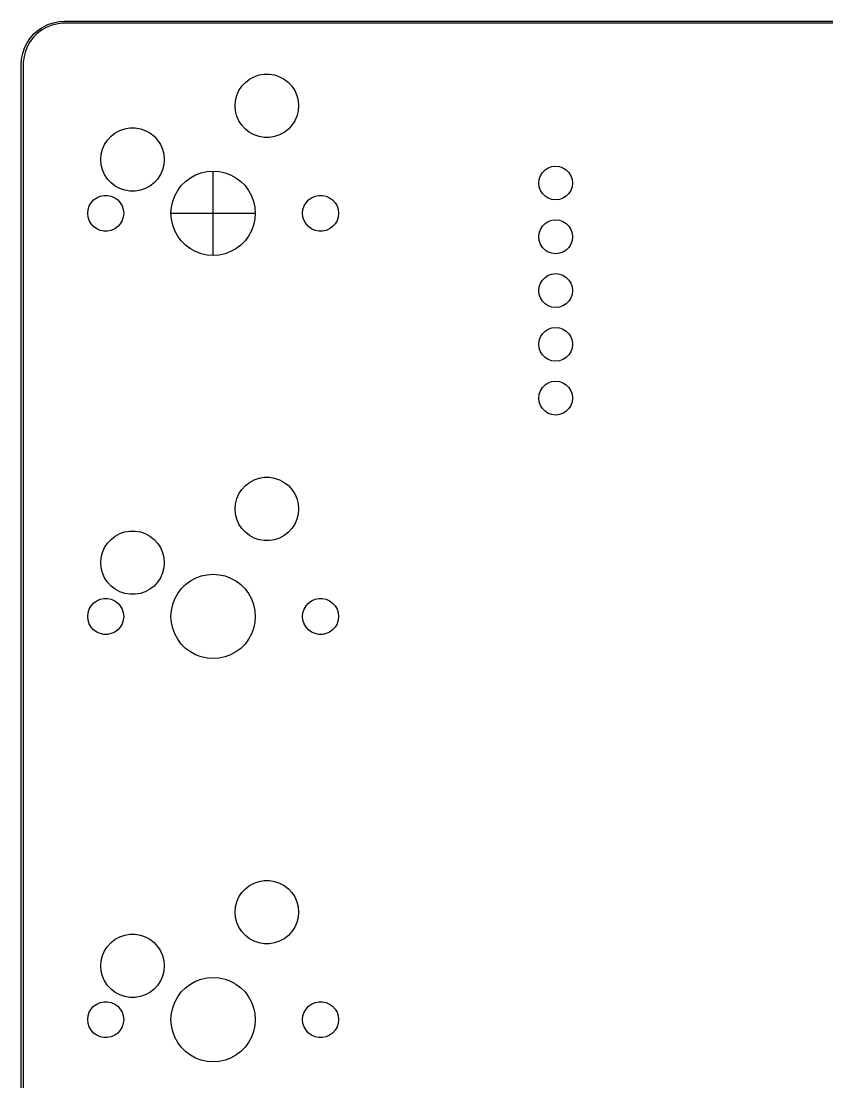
# Model space of a CAD drawing. Extents: x 3 to 1029, y 4 to 518.
# Drawn here: x 715.3 to 753.3, y 453.9 to 504 of the extents above; entities that cross this region are included whole.
import ezdxf

# ---------------------------------------------------------------- set-up
doc = ezdxf.new("R2010")
doc.units = 0
doc.layers.get('0').update_dxf_attribs({"linetype": 'CONTINUOUS'})
doc.layers.add('BLACK', color=7, linetype='CONTINUOUS')

msp = doc.modelspace()

# ---------------------------------------------------------------- linework, layer by layer
at = {"color": 3, "linetype": 'BYBLOCK'}
for p, q in [((724.333908, 492.929882), (724.333908, 496.917682)), ((722.340008, 494.923782), (726.327808, 494.923782))]:
    msp.add_line(p, q, dxfattribs=at)
at = {"layer": 'BLACK', "color": 3, "linetype": 'CONTINUOUS'}
for p, q in [((716.060908, 503.575182), (716.283908, 503.724182)), ((716.444608, 503.701482), (716.223208, 503.573582)), ((716.283908, 503.724182), (716.524408, 503.842782)), ((716.680708, 503.799282), (716.444608, 503.701482)), ((716.524408, 503.842782), (716.778308, 503.928882)), ((716.927708, 503.865382), (716.680708, 503.799282)), ((716.778308, 503.928882), (717.041308, 503.981282)), ((717.181108, 503.898782), (716.927708, 503.865382)), ((717.041308, 503.981282), (717.308908, 503.998782)), ((717.308908, 503.898782), (717.181108, 503.898782)), ((717.308908, 503.998782), (1026.633408, 503.998782)), ((1026.633408, 503.898782), (717.308908, 503.898782)), ((715.533508, 502.973782), (715.682508, 503.196782)), ((715.682508, 503.196782), (715.859308, 503.398382)), ((715.839708, 503.237282), (715.684108, 503.034482)), ((716.020408, 503.417982), (715.839708, 503.237282)), ((715.859308, 503.398382), (716.060908, 503.575182)), ((716.223208, 503.573582), (716.020408, 503.417982)), ((715.328808, 502.479382), (715.414908, 502.733282)), ((715.414908, 502.733282), (715.533508, 502.973782)), ((715.556208, 502.813082), (715.458408, 502.576982)), ((715.684108, 503.034482), (715.556208, 502.813082)), ((715.258908, 501.948782), (715.276408, 502.216382)), ((715.276408, 502.216382), (715.328808, 502.479382)), ((715.392308, 502.329982), (715.358908, 502.076582)), ((715.458408, 502.576982), (715.392308, 502.329982)), ((715.258908, 411.698782), (715.258908, 501.948782)), ((715.258908, 501.948782), (715.258908, 501.948782)), ((715.358908, 502.076582), (715.358908, 501.948782)), ((715.358908, 501.948782), (715.358908, 411.698782)), ((725.858008, 501.107382), (726.053508, 501.259582)), ((726.053508, 501.259582), (726.271408, 501.377482)), ((726.271408, 501.377482), (726.505708, 501.457882)), ((726.505708, 501.457882), (726.750008, 501.498682)), ((726.750008, 501.498682), (726.997808, 501.498682)), ((726.997808, 501.498682), (727.242108, 501.457882)), ((727.242108, 501.457882), (727.476408, 501.377482)), ((727.476408, 501.377482), (727.694308, 501.259582)), ((727.694308, 501.259582), (727.889808, 501.107382)), ((725.455208, 500.490782), (725.554708, 500.717682)), ((725.554708, 500.717682), (725.690208, 500.925082)), ((725.690208, 500.925082), (725.858008, 501.107382)), ((727.889808, 501.107382), (728.057608, 500.925082)), ((728.057608, 500.925082), (728.193108, 500.717682)), ((728.193108, 500.717682), (728.292608, 500.490782)), ((725.373908, 500.003782), (725.394408, 500.250682)), ((725.394408, 500.250682), (725.455208, 500.490782)), ((728.292608, 500.490782), (728.353408, 500.250682)), ((728.353408, 500.250682), (728.373908, 500.003782)), ((725.394408, 499.756882), (725.373908, 500.003782)), ((725.455208, 499.516782), (725.394408, 499.756882)), ((728.353408, 499.756882), (728.292608, 499.516782)), ((728.373908, 500.003782), (728.353408, 499.756882)), ((725.554708, 499.289882), (725.455208, 499.516782)), ((725.690208, 499.082482), (725.554708, 499.289882)), ((728.193108, 499.289882), (728.057608, 499.082482)), ((728.292608, 499.516782), (728.193108, 499.289882)), ((719.508008, 498.567382), (719.703508, 498.719582)), ((719.703508, 498.719582), (719.921408, 498.837482)), ((719.921408, 498.837482), (720.155708, 498.917882)), ((720.155708, 498.917882), (720.400008, 498.958682)), ((720.400008, 498.958682), (720.647808, 498.958682)), ((720.647808, 498.958682), (720.892108, 498.917882)), ((720.892108, 498.917882), (721.126408, 498.837482)), ((721.126408, 498.837482), (721.344308, 498.719582)), ((721.344308, 498.719582), (721.539808, 498.567382)), ((725.858008, 498.900182), (725.690208, 499.082482)), ((726.053508, 498.748082), (725.858008, 498.900182)), ((726.271408, 498.630082), (726.053508, 498.748082)), ((726.505708, 498.549682), (726.271408, 498.630082)), ((727.476408, 498.630082), (727.242108, 498.549682)), ((727.694308, 498.748082), (727.476408, 498.630082)), ((727.889808, 498.900182), (727.694308, 498.748082)), ((728.057608, 499.082482), (727.889808, 498.900182)), ((719.105208, 497.950782), (719.204708, 498.177682)), ((719.204708, 498.177682), (719.340208, 498.385082)), ((719.340208, 498.385082), (719.508008, 498.567382)), ((721.539808, 498.567382), (721.707608, 498.385082)), ((721.707608, 498.385082), (721.843108, 498.177682)), ((721.843108, 498.177682), (721.942608, 497.950782)), ((726.750008, 498.508882), (726.505708, 498.549682)), ((726.997808, 498.508882), (726.750008, 498.508882)), ((727.242108, 498.549682), (726.997808, 498.508882)), ((719.023908, 497.463782), (719.044408, 497.710682)), ((719.044408, 497.710682), (719.105208, 497.950782)), ((721.942608, 497.950782), (722.003408, 497.710682)), ((722.003408, 497.710682), (722.023908, 497.463782)), ((719.044408, 497.216882), (719.023908, 497.463782)), ((719.105208, 496.976782), (719.044408, 497.216882)), ((722.003408, 497.216882), (721.942608, 496.976782)), ((722.023908, 497.463782), (722.003408, 497.216882)), ((740.179308, 497.072082), (740.348408, 497.131182)), ((740.348408, 497.131182), (740.526408, 497.151282)), ((740.526408, 497.151282), (740.704408, 497.131182)), ((740.704408, 497.131182), (740.873508, 497.072082)), ((719.204708, 496.749882), (719.105208, 496.976782)), ((719.340208, 496.542482), (719.204708, 496.749882)), ((721.843108, 496.749882), (721.707608, 496.542482)), ((721.942608, 496.976782), (721.843108, 496.749882)), ((723.255908, 496.601182), (723.505608, 496.737482)), ((723.505608, 496.737482), (723.772208, 496.836882)), ((723.772208, 496.836882), (724.050108, 496.897382)), ((724.050108, 496.897382), (724.333908, 496.917682)), ((724.333908, 496.917682), (724.617708, 496.897382)), ((724.617708, 496.897382), (724.895608, 496.836882)), ((724.895608, 496.836882), (725.162208, 496.737482)), ((725.162208, 496.737482), (725.411908, 496.601182)), ((739.746508, 496.529282), (739.805608, 496.698382)), ((739.805608, 496.698382), (739.900908, 496.850082)), ((739.900908, 496.850082), (740.027608, 496.976782)), ((740.027608, 496.976782), (740.179308, 497.072082)), ((740.873508, 497.072082), (741.025208, 496.976782)), ((741.025208, 496.976782), (741.151908, 496.850082)), ((741.151908, 496.850082), (741.247208, 496.698382)), ((741.247208, 496.698382), (741.306308, 496.529282)), ((719.508008, 496.360182), (719.340208, 496.542482)), ((719.703508, 496.207982), (719.508008, 496.360182)), ((719.921408, 496.090082), (719.703508, 496.207982)), ((721.344308, 496.207982), (721.126408, 496.090082)), ((721.539808, 496.360182), (721.344308, 496.207982)), ((721.707608, 496.542482), (721.539808, 496.360182)), ((722.656508, 496.001782), (722.827008, 496.229482)), ((722.827008, 496.229482), (723.028208, 496.430682)), ((723.028208, 496.430682), (723.255908, 496.601182)), ((725.411908, 496.601182), (725.639608, 496.430682)), ((725.639608, 496.430682), (725.840808, 496.229482)), ((725.840808, 496.229482), (726.011308, 496.001782)), ((739.726408, 496.351282), (739.746508, 496.529282)), ((739.746508, 496.173282), (739.726408, 496.351282)), ((739.805608, 496.004182), (739.746508, 496.173282)), ((741.306308, 496.173282), (741.247208, 496.004182)), ((741.306308, 496.529282), (741.326408, 496.351282)), ((741.326408, 496.351282), (741.306308, 496.173282)), ((718.684508, 495.556082), (718.828408, 495.660682)), ((718.828408, 495.660682), (718.991008, 495.733082)), ((718.991008, 495.733082), (719.165008, 495.769982)), ((719.165008, 495.769982), (719.342808, 495.769982)), ((719.342808, 495.769982), (719.516808, 495.733082)), ((719.516808, 495.733082), (719.679308, 495.660682)), ((719.679308, 495.660682), (719.823308, 495.556082)), ((720.155708, 496.009682), (719.921408, 496.090082)), ((720.400008, 495.968882), (720.155708, 496.009682)), ((720.647808, 495.968882), (720.400008, 495.968882)), ((720.892108, 496.009682), (720.647808, 495.968882)), ((721.126408, 496.090082), (720.892108, 496.009682)), ((722.420808, 495.485482), (722.520208, 495.752082)), ((722.520208, 495.752082), (722.656508, 496.001782)), ((726.011308, 496.001782), (726.147608, 495.752082)), ((726.147608, 495.752082), (726.247008, 495.485482)), ((728.844508, 495.556082), (728.988408, 495.660682)), ((728.988408, 495.660682), (729.151008, 495.733082)), ((729.151008, 495.733082), (729.325008, 495.769982)), ((729.325008, 495.769982), (729.502808, 495.769982)), ((729.502808, 495.769982), (729.676808, 495.733082)), ((729.676808, 495.733082), (729.839308, 495.660682)), ((729.839308, 495.660682), (729.983308, 495.556082)), ((739.900908, 495.852482), (739.805608, 496.004182)), ((740.027608, 495.725782), (739.900908, 495.852482)), ((740.179308, 495.630482), (740.027608, 495.725782)), ((740.348408, 495.571382), (740.179308, 495.630482)), ((740.873508, 495.630482), (740.704408, 495.571382)), ((741.025208, 495.725782), (740.873508, 495.630482)), ((741.151908, 495.852482), (741.025208, 495.725782)), ((741.247208, 496.004182), (741.151908, 495.852482)), ((718.421608, 495.100682), (718.476608, 495.269882)), ((718.476608, 495.269882), (718.565508, 495.423882)), ((718.565508, 495.423882), (718.684508, 495.556082)), ((719.823308, 495.556082), (719.942308, 495.423882)), ((719.942308, 495.423882), (720.031208, 495.269882)), ((720.031208, 495.269882), (720.086208, 495.100682)), ((722.340008, 494.923782), (722.360308, 495.207582)), ((722.360308, 495.207582), (722.420808, 495.485482)), ((726.247008, 495.485482), (726.307508, 495.207582)), ((726.307508, 495.207582), (726.327808, 494.923782)), ((728.581608, 495.100682), (728.636608, 495.269882)), ((728.636608, 495.269882), (728.725508, 495.423882)), ((728.725508, 495.423882), (728.844508, 495.556082)), ((729.983308, 495.556082), (730.102308, 495.423882)), ((730.102308, 495.423882), (730.191208, 495.269882)), ((730.191208, 495.269882), (730.246208, 495.100682)), ((740.526408, 495.551282), (740.348408, 495.571382)), ((740.704408, 495.571382), (740.526408, 495.551282)), ((718.403008, 494.923782), (718.421608, 495.100682)), ((718.421608, 494.746882), (718.403008, 494.923782)), ((718.476608, 494.577682), (718.421608, 494.746882)), ((720.086208, 494.746882), (720.031208, 494.577682)), ((720.086208, 495.100682), (720.104808, 494.923782)), ((720.104808, 494.923782), (720.086208, 494.746882)), ((722.360308, 494.639982), (722.340008, 494.923782)), ((722.420808, 494.362082), (722.360308, 494.639982)), ((726.307508, 494.639982), (726.247008, 494.362082)), ((726.327808, 494.923782), (726.307508, 494.639982)), ((728.563008, 494.923782), (728.581608, 495.100682)), ((728.581608, 494.746882), (728.563008, 494.923782)), ((728.636608, 494.577682), (728.581608, 494.746882)), ((730.246208, 494.746882), (730.191208, 494.577682)), ((730.246208, 495.100682), (730.264808, 494.923782)), ((730.264808, 494.923782), (730.246208, 494.746882)), ((740.348408, 494.591182), (740.526408, 494.611282)), ((740.526408, 494.611282), (740.704408, 494.591182)), ((718.565508, 494.423682), (718.476608, 494.577682)), ((718.684508, 494.291482), (718.565508, 494.423682)), ((718.828408, 494.186882), (718.684508, 494.291482)), ((718.991008, 494.114482), (718.828408, 494.186882)), ((719.165008, 494.077582), (718.991008, 494.114482)), ((719.516808, 494.114482), (719.342808, 494.077582)), ((719.679308, 494.186882), (719.516808, 494.114482)), ((719.823308, 494.291482), (719.679308, 494.186882)), ((719.942308, 494.423682), (719.823308, 494.291482)), ((720.031208, 494.577682), (719.942308, 494.423682)), ((722.520208, 494.095482), (722.420808, 494.362082)), ((726.247008, 494.362082), (726.147608, 494.095482)), ((728.725508, 494.423682), (728.636608, 494.577682)), ((728.844508, 494.291482), (728.725508, 494.423682)), ((728.988408, 494.186882), (728.844508, 494.291482)), ((729.151008, 494.114482), (728.988408, 494.186882)), ((729.325008, 494.077582), (729.151008, 494.114482)), ((729.676808, 494.114482), (729.502808, 494.077582)), ((729.839308, 494.186882), (729.676808, 494.114482)), ((729.983308, 494.291482), (729.839308, 494.186882)), ((730.102308, 494.423682), (729.983308, 494.291482)), ((730.191208, 494.577682), (730.102308, 494.423682)), ((739.746508, 493.989282), (739.805608, 494.158382)), ((739.805608, 494.158382), (739.900908, 494.310082)), ((739.900908, 494.310082), (740.027608, 494.436782)), ((740.027608, 494.436782), (740.179308, 494.532082)), ((740.179308, 494.532082), (740.348408, 494.591182)), ((740.704408, 494.591182), (740.873508, 494.532082)), ((740.873508, 494.532082), (741.025208, 494.436782)), ((741.025208, 494.436782), (741.151908, 494.310082)), ((741.151908, 494.310082), (741.247208, 494.158382)), ((741.247208, 494.158382), (741.306308, 493.989282)), ((719.342808, 494.077582), (719.165008, 494.077582)), ((722.656508, 493.845782), (722.520208, 494.095482)), ((722.827008, 493.618082), (722.656508, 493.845782)), ((723.028208, 493.416882), (722.827008, 493.618082)), ((725.840808, 493.618082), (725.639608, 493.416882)), ((726.011308, 493.845782), (725.840808, 493.618082)), ((726.147608, 494.095482), (726.011308, 493.845782)), ((729.502808, 494.077582), (729.325008, 494.077582)), ((739.726408, 493.811282), (739.746508, 493.989282)), ((739.746508, 493.633282), (739.726408, 493.811282)), ((739.805608, 493.464182), (739.746508, 493.633282)), ((741.306308, 493.633282), (741.247208, 493.464182)), ((741.306308, 493.989282), (741.326408, 493.811282)), ((741.326408, 493.811282), (741.306308, 493.633282)), ((723.255908, 493.246382), (723.028208, 493.416882)), ((723.505608, 493.110082), (723.255908, 493.246382)), ((723.772208, 493.010682), (723.505608, 493.110082)), ((725.162208, 493.110082), (724.895608, 493.010682)), ((725.411908, 493.246382), (725.162208, 493.110082)), ((725.639608, 493.416882), (725.411908, 493.246382)), ((739.900908, 493.312482), (739.805608, 493.464182)), ((740.027608, 493.185782), (739.900908, 493.312482)), ((740.179308, 493.090482), (740.027608, 493.185782)), ((741.025208, 493.185782), (740.873508, 493.090482)), ((741.151908, 493.312482), (741.025208, 493.185782)), ((741.247208, 493.464182), (741.151908, 493.312482)), ((724.050108, 492.950182), (723.772208, 493.010682)), ((724.333908, 492.929882), (724.050108, 492.950182)), ((724.617708, 492.950182), (724.333908, 492.929882)), ((724.895608, 493.010682), (724.617708, 492.950182)), ((740.348408, 493.031382), (740.179308, 493.090482)), ((740.526408, 493.011282), (740.348408, 493.031382)), ((740.704408, 493.031382), (740.526408, 493.011282)), ((740.873508, 493.090482), (740.704408, 493.031382)), ((739.746508, 491.449282), (739.805608, 491.618382)), ((739.805608, 491.618382), (739.900908, 491.770082)), ((739.900908, 491.770082), (740.027608, 491.896782)), ((740.027608, 491.896782), (740.179308, 491.992082)), ((740.179308, 491.992082), (740.348408, 492.051182)), ((740.348408, 492.051182), (740.526408, 492.071282)), ((740.526408, 492.071282), (740.704408, 492.051182)), ((740.704408, 492.051182), (740.873508, 491.992082)), ((740.873508, 491.992082), (741.025208, 491.896782)), ((741.025208, 491.896782), (741.151908, 491.770082)), ((741.151908, 491.770082), (741.247208, 491.618382)), ((741.247208, 491.618382), (741.306308, 491.449282)), ((739.726408, 491.271282), (739.746508, 491.449282)), ((739.746508, 491.093282), (739.726408, 491.271282)), ((741.306308, 491.449282), (741.326408, 491.271282)), ((741.326408, 491.271282), (741.306308, 491.093282)), ((739.805608, 490.924182), (739.746508, 491.093282)), ((739.900908, 490.772482), (739.805608, 490.924182)), ((740.027608, 490.645782), (739.900908, 490.772482)), ((740.179308, 490.550482), (740.027608, 490.645782)), ((741.025208, 490.645782), (740.873508, 490.550482)), ((741.151908, 490.772482), (741.025208, 490.645782)), ((741.247208, 490.924182), (741.151908, 490.772482)), ((741.306308, 491.093282), (741.247208, 490.924182)), ((740.348408, 490.491382), (740.179308, 490.550482)), ((740.526408, 490.471282), (740.348408, 490.491382)), ((740.704408, 490.491382), (740.526408, 490.471282)), ((740.873508, 490.550482), (740.704408, 490.491382)), ((739.805608, 489.078382), (739.900908, 489.230082)), ((739.900908, 489.230082), (740.027608, 489.356782)), ((740.027608, 489.356782), (740.179308, 489.452082)), ((740.179308, 489.452082), (740.348408, 489.511182)), ((740.348408, 489.511182), (740.526408, 489.531282)), ((740.526408, 489.531282), (740.704408, 489.511182)), ((740.704408, 489.511182), (740.873508, 489.452082)), ((740.873508, 489.452082), (741.025208, 489.356782)), ((741.025208, 489.356782), (741.151908, 489.230082)), ((741.151908, 489.230082), (741.247208, 489.078382)), ((739.726408, 488.731282), (739.746508, 488.909282)), ((739.746508, 488.553282), (739.726408, 488.731282)), ((739.746508, 488.909282), (739.805608, 489.078382)), ((741.247208, 489.078382), (741.306308, 488.909282)), ((741.306308, 488.909282), (741.326408, 488.731282)), ((741.326408, 488.731282), (741.306308, 488.553282)), ((739.805608, 488.384182), (739.746508, 488.553282)), ((739.900908, 488.232482), (739.805608, 488.384182)), ((740.027608, 488.105782), (739.900908, 488.232482)), ((740.179308, 488.010482), (740.027608, 488.105782)), ((741.025208, 488.105782), (740.873508, 488.010482)), ((741.151908, 488.232482), (741.025208, 488.105782)), ((741.247208, 488.384182), (741.151908, 488.232482)), ((741.306308, 488.553282), (741.247208, 488.384182)), ((740.348408, 487.951382), (740.179308, 488.010482)), ((740.526408, 487.931282), (740.348408, 487.951382)), ((740.704408, 487.951382), (740.526408, 487.931282)), ((740.873508, 488.010482), (740.704408, 487.951382)), ((739.805608, 486.538382), (739.900908, 486.690082)), ((739.900908, 486.690082), (740.027608, 486.816782)), ((740.027608, 486.816782), (740.179308, 486.912082)), ((740.179308, 486.912082), (740.348408, 486.971182)), ((740.348408, 486.971182), (740.526408, 486.991282)), ((740.526408, 486.991282), (740.704408, 486.971182)), ((740.704408, 486.971182), (740.873508, 486.912082)), ((740.873508, 486.912082), (741.025208, 486.816782)), ((741.025208, 486.816782), (741.151908, 486.690082)), ((741.151908, 486.690082), (741.247208, 486.538382)), ((739.726408, 486.191282), (739.746508, 486.369282)), ((739.746508, 486.013282), (739.726408, 486.191282)), ((739.746508, 486.369282), (739.805608, 486.538382)), ((741.247208, 486.538382), (741.306308, 486.369282)), ((741.306308, 486.369282), (741.326408, 486.191282)), ((741.326408, 486.191282), (741.306308, 486.013282)), ((739.805608, 485.844182), (739.746508, 486.013282)), ((739.900908, 485.692482), (739.805608, 485.844182)), ((740.027608, 485.565782), (739.900908, 485.692482)), ((741.151908, 485.692482), (741.025208, 485.565782)), ((741.247208, 485.844182), (741.151908, 485.692482)), ((741.306308, 486.013282), (741.247208, 485.844182)), ((740.179308, 485.470482), (740.027608, 485.565782)), ((740.348408, 485.411382), (740.179308, 485.470482)), ((740.526408, 485.391282), (740.348408, 485.411382)), ((740.704408, 485.411382), (740.526408, 485.391282)), ((740.873508, 485.470482), (740.704408, 485.411382)), ((741.025208, 485.565782), (740.873508, 485.470482)), ((725.858008, 482.057382), (726.053508, 482.209482)), ((726.053508, 482.209482), (726.271408, 482.327482)), ((726.271408, 482.327482), (726.505708, 482.407882)), ((726.505708, 482.407882), (726.750008, 482.448682)), ((726.750008, 482.448682), (726.997808, 482.448682)), ((726.997808, 482.448682), (727.242108, 482.407882)), ((727.242108, 482.407882), (727.476408, 482.327482)), ((727.476408, 482.327482), (727.694308, 482.209482)), ((727.694308, 482.209482), (727.889808, 482.057382)), ((725.455208, 481.440782), (725.554708, 481.667682)), ((725.554708, 481.667682), (725.690208, 481.875082)), ((725.690208, 481.875082), (725.858008, 482.057382)), ((727.889808, 482.057382), (728.057608, 481.875082)), ((728.057608, 481.875082), (728.193108, 481.667682)), ((728.193108, 481.667682), (728.292608, 481.440782)), ((725.373908, 480.953782), (725.394408, 481.200682)), ((725.394408, 481.200682), (725.455208, 481.440782)), ((728.292608, 481.440782), (728.353408, 481.200682)), ((728.353408, 481.200682), (728.373908, 480.953782)), ((725.394408, 480.706882), (725.373908, 480.953782)), ((725.455208, 480.466782), (725.394408, 480.706882)), ((728.353408, 480.706882), (728.292608, 480.466782)), ((728.373908, 480.953782), (728.353408, 480.706882)), ((725.554708, 480.239882), (725.455208, 480.466782)), ((725.690208, 480.032482), (725.554708, 480.239882)), ((728.193108, 480.239882), (728.057608, 480.032482)), ((728.292608, 480.466782), (728.193108, 480.239882)), ((719.508008, 479.517382), (719.703508, 479.669482)), ((719.703508, 479.669482), (719.921408, 479.787482)), ((719.921408, 479.787482), (720.155708, 479.867882)), ((720.155708, 479.867882), (720.400008, 479.908682)), ((720.400008, 479.908682), (720.647808, 479.908682)), ((720.647808, 479.908682), (720.892108, 479.867882)), ((720.892108, 479.867882), (721.126408, 479.787482)), ((721.126408, 479.787482), (721.344308, 479.669482)), ((721.344308, 479.669482), (721.539808, 479.517382)), ((725.858008, 479.850182), (725.690208, 480.032482)), ((726.053508, 479.698082), (725.858008, 479.850182)), ((726.271408, 479.580082), (726.053508, 479.698082)), ((726.505708, 479.499682), (726.271408, 479.580082)), ((727.476408, 479.580082), (727.242108, 479.499682)), ((727.694308, 479.698082), (727.476408, 479.580082)), ((727.889808, 479.850182), (727.694308, 479.698082)), ((728.057608, 480.032482), (727.889808, 479.850182)), ((719.105208, 478.900782), (719.204708, 479.127682)), ((719.204708, 479.127682), (719.340208, 479.335082)), ((719.340208, 479.335082), (719.508008, 479.517382)), ((721.539808, 479.517382), (721.707608, 479.335082)), ((721.707608, 479.335082), (721.843108, 479.127682)), ((721.843108, 479.127682), (721.942608, 478.900782)), ((726.750008, 479.458882), (726.505708, 479.499682)), ((726.997808, 479.458882), (726.750008, 479.458882)), ((727.242108, 479.499682), (726.997808, 479.458882)), ((719.023908, 478.413782), (719.044408, 478.660682)), ((719.044408, 478.660682), (719.105208, 478.900782)), ((721.942608, 478.900782), (722.003408, 478.660682)), ((722.003408, 478.660682), (722.023908, 478.413782)), ((719.044408, 478.166882), (719.023908, 478.413782)), ((719.105208, 477.926782), (719.044408, 478.166882)), ((722.003408, 478.166882), (721.942608, 477.926782)), ((722.023908, 478.413782), (722.003408, 478.166882)), ((719.204708, 477.699882), (719.105208, 477.926782)), ((719.340208, 477.492482), (719.204708, 477.699882)), ((721.843108, 477.699882), (721.707608, 477.492482)), ((721.942608, 477.926782), (721.843108, 477.699882)), ((723.255908, 477.551182), (723.505608, 477.687482)), ((723.505608, 477.687482), (723.772208, 477.786882)), ((723.772208, 477.786882), (724.050108, 477.847382)), ((724.050108, 477.847382), (724.333908, 477.867682)), ((724.333908, 477.867682), (724.617708, 477.847382)), ((724.617708, 477.847382), (724.895608, 477.786882)), ((724.895608, 477.786882), (725.162208, 477.687482)), ((725.162208, 477.687482), (725.411908, 477.551182)), ((719.508008, 477.310182), (719.340208, 477.492482)), ((719.703508, 477.158082), (719.508008, 477.310182)), ((719.921408, 477.040082), (719.703508, 477.158082)), ((721.344308, 477.158082), (721.126408, 477.040082)), ((721.539808, 477.310182), (721.344308, 477.158082)), ((721.707608, 477.492482), (721.539808, 477.310182)), ((722.656508, 476.951782), (722.827008, 477.179482)), ((722.827008, 477.179482), (723.028208, 477.380682)), ((723.028208, 477.380682), (723.255908, 477.551182)), ((725.411908, 477.551182), (725.639608, 477.380682)), ((725.639608, 477.380682), (725.840808, 477.179482)), ((725.840808, 477.179482), (726.011308, 476.951782)), ((718.684508, 476.506082), (718.828408, 476.610682)), ((718.828408, 476.610682), (718.991008, 476.683082)), ((718.991008, 476.683082), (719.165008, 476.719982)), ((719.165008, 476.719982), (719.342808, 476.719982)), ((719.342808, 476.719982), (719.516808, 476.683082)), ((719.516808, 476.683082), (719.679308, 476.610682)), ((719.679308, 476.610682), (719.823308, 476.506082)), ((720.155708, 476.959682), (719.921408, 477.040082)), ((720.400008, 476.918882), (720.155708, 476.959682)), ((720.647808, 476.918882), (720.400008, 476.918882)), ((720.892108, 476.959682), (720.647808, 476.918882)), ((721.126408, 477.040082), (720.892108, 476.959682)), ((722.420808, 476.435482), (722.520208, 476.702082)), ((722.520208, 476.702082), (722.656508, 476.951782)), ((726.011308, 476.951782), (726.147608, 476.702082)), ((726.147608, 476.702082), (726.247008, 476.435482)), ((728.844508, 476.506082), (728.988408, 476.610682)), ((728.988408, 476.610682), (729.151008, 476.683082)), ((729.151008, 476.683082), (729.325008, 476.719982)), ((729.325008, 476.719982), (729.502808, 476.719982)), ((729.502808, 476.719982), (729.676808, 476.683082)), ((729.676808, 476.683082), (729.839308, 476.610682)), ((729.839308, 476.610682), (729.983308, 476.506082)), ((718.421608, 476.050682), (718.476608, 476.219882)), ((718.476608, 476.219882), (718.565508, 476.373882)), ((718.565508, 476.373882), (718.684508, 476.506082)), ((719.823308, 476.506082), (719.942308, 476.373882)), ((719.942308, 476.373882), (720.031208, 476.219882)), ((720.031208, 476.219882), (720.086208, 476.050682)), ((722.340008, 475.873782), (722.360308, 476.157582)), ((722.360308, 476.157582), (722.420808, 476.435482)), ((726.247008, 476.435482), (726.307508, 476.157582)), ((726.307508, 476.157582), (726.327808, 475.873782)), ((728.581608, 476.050682), (728.636608, 476.219882)), ((728.636608, 476.219882), (728.725508, 476.373882)), ((728.725508, 476.373882), (728.844508, 476.506082)), ((729.983308, 476.506082), (730.102308, 476.373882)), ((730.102308, 476.373882), (730.191208, 476.219882)), ((730.191208, 476.219882), (730.246208, 476.050682)), ((718.403008, 475.873782), (718.421608, 476.050682)), ((718.421608, 475.696882), (718.403008, 475.873782)), ((718.476608, 475.527682), (718.421608, 475.696882)), ((720.086208, 475.696882), (720.031208, 475.527682)), ((720.086208, 476.050682), (720.104808, 475.873782)), ((720.104808, 475.873782), (720.086208, 475.696882)), ((722.360308, 475.589982), (722.340008, 475.873782)), ((722.420808, 475.312082), (722.360308, 475.589982)), ((726.307508, 475.589982), (726.247008, 475.312082)), ((726.327808, 475.873782), (726.307508, 475.589982)), ((728.563008, 475.873782), (728.581608, 476.050682)), ((728.581608, 475.696882), (728.563008, 475.873782)), ((728.636608, 475.527682), (728.581608, 475.696882)), ((730.246208, 475.696882), (730.191208, 475.527682)), ((730.246208, 476.050682), (730.264808, 475.873782)), ((730.264808, 475.873782), (730.246208, 475.696882)), ((718.565508, 475.373682), (718.476608, 475.527682)), ((718.684508, 475.241482), (718.565508, 475.373682)), ((718.828408, 475.136882), (718.684508, 475.241482)), ((718.991008, 475.064482), (718.828408, 475.136882)), ((719.679308, 475.136882), (719.516808, 475.064482)), ((719.823308, 475.241482), (719.679308, 475.136882)), ((719.942308, 475.373682), (719.823308, 475.241482)), ((720.031208, 475.527682), (719.942308, 475.373682)), ((722.520208, 475.045482), (722.420808, 475.312082)), ((726.247008, 475.312082), (726.147608, 475.045482)), ((728.725508, 475.373682), (728.636608, 475.527682)), ((728.844508, 475.241482), (728.725508, 475.373682)), ((728.988408, 475.136882), (728.844508, 475.241482)), ((729.151008, 475.064482), (728.988408, 475.136882)), ((729.839308, 475.136882), (729.676808, 475.064482)), ((729.983308, 475.241482), (729.839308, 475.136882)), ((730.102308, 475.373682), (729.983308, 475.241482)), ((730.191208, 475.527682), (730.102308, 475.373682)), ((719.165008, 475.027582), (718.991008, 475.064482)), ((719.342808, 475.027582), (719.165008, 475.027582)), ((719.516808, 475.064482), (719.342808, 475.027582)), ((722.656508, 474.795782), (722.520208, 475.045482)), ((722.827008, 474.568082), (722.656508, 474.795782)), ((723.028208, 474.366882), (722.827008, 474.568082)), ((725.840808, 474.568082), (725.639608, 474.366882)), ((726.011308, 474.795782), (725.840808, 474.568082)), ((726.147608, 475.045482), (726.011308, 474.795782)), ((729.325008, 475.027582), (729.151008, 475.064482)), ((729.502808, 475.027582), (729.325008, 475.027582)), ((729.676808, 475.064482), (729.502808, 475.027582)), ((723.255908, 474.196382), (723.028208, 474.366882)), ((723.505608, 474.060082), (723.255908, 474.196382)), ((725.411908, 474.196382), (725.162208, 474.060082)), ((725.639608, 474.366882), (725.411908, 474.196382)), ((723.772208, 473.960682), (723.505608, 474.060082)), ((724.050108, 473.900182), (723.772208, 473.960682)), ((724.333908, 473.879882), (724.050108, 473.900182)), ((724.617708, 473.900182), (724.333908, 473.879882)), ((724.895608, 473.960682), (724.617708, 473.900182)), ((725.162208, 474.060082), (724.895608, 473.960682)), ((725.858008, 463.007382), (726.053508, 463.159582)), ((726.053508, 463.159582), (726.271408, 463.277482)), ((726.271408, 463.277482), (726.505708, 463.357882)), ((726.505708, 463.357882), (726.750008, 463.398682)), ((726.750008, 463.398682), (726.997808, 463.398682)), ((726.997808, 463.398682), (727.242108, 463.357882)), ((727.242108, 463.357882), (727.476408, 463.277482)), ((727.476408, 463.277482), (727.694308, 463.159582)), ((727.694308, 463.159582), (727.889808, 463.007382)), ((725.455208, 462.390782), (725.554708, 462.617682)), ((725.554708, 462.617682), (725.690208, 462.825082)), ((725.690208, 462.825082), (725.858008, 463.007382)), ((727.889808, 463.007382), (728.057608, 462.825082)), ((728.057608, 462.825082), (728.193108, 462.617682)), ((728.193108, 462.617682), (728.292608, 462.390782)), ((725.373908, 461.903782), (725.394408, 462.150682)), ((725.394408, 462.150682), (725.455208, 462.390782)), ((728.292608, 462.390782), (728.353408, 462.150682)), ((728.353408, 462.150682), (728.373908, 461.903782)), ((725.394408, 461.656882), (725.373908, 461.903782)), ((725.455208, 461.416782), (725.394408, 461.656882)), ((728.353408, 461.656882), (728.292608, 461.416782)), ((728.373908, 461.903782), (728.353408, 461.656882)), ((725.554708, 461.189882), (725.455208, 461.416782)), ((725.690208, 460.982482), (725.554708, 461.189882)), ((728.193108, 461.189882), (728.057608, 460.982482)), ((728.292608, 461.416782), (728.193108, 461.189882)), ((719.508008, 460.467382), (719.703508, 460.619582)), ((719.703508, 460.619582), (719.921408, 460.737482)), ((719.921408, 460.737482), (720.155708, 460.817882)), ((720.155708, 460.817882), (720.400008, 460.858682)), ((720.400008, 460.858682), (720.647808, 460.858682)), ((720.647808, 460.858682), (720.892108, 460.817882)), ((720.892108, 460.817882), (721.126408, 460.737482)), ((721.126408, 460.737482), (721.344308, 460.619582)), ((721.344308, 460.619582), (721.539808, 460.467382)), ((725.858008, 460.800182), (725.690208, 460.982482)), ((726.053508, 460.648082), (725.858008, 460.800182)), ((726.271408, 460.530082), (726.053508, 460.648082)), ((727.694308, 460.648082), (727.476408, 460.530082)), ((727.889808, 460.800182), (727.694308, 460.648082)), ((728.057608, 460.982482), (727.889808, 460.800182)), ((719.105208, 459.850782), (719.204708, 460.077682)), ((719.204708, 460.077682), (719.340208, 460.285082)), ((719.340208, 460.285082), (719.508008, 460.467382)), ((721.539808, 460.467382), (721.707608, 460.285082)), ((721.707608, 460.285082), (721.843108, 460.077682)), ((721.843108, 460.077682), (721.942608, 459.850782)), ((726.505708, 460.449682), (726.271408, 460.530082)), ((726.750008, 460.408882), (726.505708, 460.449682)), ((726.997808, 460.408882), (726.750008, 460.408882)), ((727.242108, 460.449682), (726.997808, 460.408882)), ((727.476408, 460.530082), (727.242108, 460.449682)), ((719.023908, 459.363782), (719.044408, 459.610682)), ((719.044408, 459.610682), (719.105208, 459.850782)), ((721.942608, 459.850782), (722.003408, 459.610682)), ((722.003408, 459.610682), (722.023908, 459.363782)), ((719.044408, 459.116882), (719.023908, 459.363782)), ((719.105208, 458.876782), (719.044408, 459.116882)), ((722.003408, 459.116882), (721.942608, 458.876782)), ((722.023908, 459.363782), (722.003408, 459.116882)), ((719.204708, 458.649882), (719.105208, 458.876782)), ((719.340208, 458.442482), (719.204708, 458.649882)), ((721.843108, 458.649882), (721.707608, 458.442482)), ((721.942608, 458.876782), (721.843108, 458.649882)), ((723.255908, 458.501182), (723.505608, 458.637482)), ((723.505608, 458.637482), (723.772208, 458.736882)), ((723.772208, 458.736882), (724.050108, 458.797382)), ((724.050108, 458.797382), (724.333908, 458.817682)), ((724.333908, 458.817682), (724.617708, 458.797382)), ((724.617708, 458.797382), (724.895608, 458.736882)), ((724.895608, 458.736882), (725.162208, 458.637482)), ((725.162208, 458.637482), (725.411908, 458.501182)), ((719.508008, 458.260182), (719.340208, 458.442482)), ((719.703508, 458.107982), (719.508008, 458.260182)), ((719.921408, 457.990082), (719.703508, 458.107982)), ((721.344308, 458.107982), (721.126408, 457.990082)), ((721.539808, 458.260182), (721.344308, 458.107982)), ((721.707608, 458.442482), (721.539808, 458.260182)), ((722.656508, 457.901782), (722.827008, 458.129482)), ((722.827008, 458.129482), (723.028208, 458.330682)), ((723.028208, 458.330682), (723.255908, 458.501182)), ((725.411908, 458.501182), (725.639608, 458.330682)), ((725.639608, 458.330682), (725.840808, 458.129482)), ((725.840808, 458.129482), (726.011308, 457.901782)), ((718.684508, 457.456082), (718.828408, 457.560682)), ((718.828408, 457.560682), (718.991008, 457.633082)), ((718.991008, 457.633082), (719.165008, 457.669982)), ((719.165008, 457.669982), (719.342808, 457.669982)), ((719.342808, 457.669982), (719.516808, 457.633082)), ((719.516808, 457.633082), (719.679308, 457.560682)), ((719.679308, 457.560682), (719.823308, 457.456082)), ((720.155708, 457.909682), (719.921408, 457.990082)), ((720.400008, 457.868882), (720.155708, 457.909682)), ((720.647808, 457.868882), (720.400008, 457.868882)), ((720.892108, 457.909682), (720.647808, 457.868882)), ((721.126408, 457.990082), (720.892108, 457.909682)), ((722.420808, 457.385482), (722.520208, 457.652082)), ((722.520208, 457.652082), (722.656508, 457.901782)), ((726.011308, 457.901782), (726.147608, 457.652082)), ((726.147608, 457.652082), (726.247008, 457.385482)), ((728.844508, 457.456082), (728.988408, 457.560682)), ((728.988408, 457.560682), (729.151008, 457.633082)), ((729.151008, 457.633082), (729.325008, 457.669982)), ((729.325008, 457.669982), (729.502808, 457.669982)), ((729.502808, 457.669982), (729.676808, 457.633082)), ((729.676808, 457.633082), (729.839308, 457.560682)), ((729.839308, 457.560682), (729.983308, 457.456082)), ((718.421608, 457.000682), (718.476608, 457.169882)), ((718.476608, 457.169882), (718.565508, 457.323882)), ((718.565508, 457.323882), (718.684508, 457.456082)), ((719.823308, 457.456082), (719.942308, 457.323882)), ((719.942308, 457.323882), (720.031208, 457.169882)), ((720.031208, 457.169882), (720.086208, 457.000682)), ((722.340008, 456.823782), (722.360308, 457.107582)), ((722.360308, 457.107582), (722.420808, 457.385482)), ((726.247008, 457.385482), (726.307508, 457.107582)), ((726.307508, 457.107582), (726.327808, 456.823782)), ((728.581608, 457.000682), (728.636608, 457.169882)), ((728.636608, 457.169882), (728.725508, 457.323882)), ((728.725508, 457.323882), (728.844508, 457.456082)), ((729.983308, 457.456082), (730.102308, 457.323882)), ((730.102308, 457.323882), (730.191208, 457.169882)), ((730.191208, 457.169882), (730.246208, 457.000682)), ((718.403008, 456.823782), (718.421608, 457.000682)), ((718.421608, 456.646882), (718.403008, 456.823782)), ((718.476608, 456.477682), (718.421608, 456.646882)), ((720.086208, 456.646882), (720.031208, 456.477682)), ((720.086208, 457.000682), (720.104808, 456.823782)), ((720.104808, 456.823782), (720.086208, 456.646882)), ((722.360308, 456.539982), (722.340008, 456.823782)), ((722.420808, 456.262082), (722.360308, 456.539982)), ((726.307508, 456.539982), (726.247008, 456.262082)), ((726.327808, 456.823782), (726.307508, 456.539982)), ((728.563008, 456.823782), (728.581608, 457.000682)), ((728.581608, 456.646882), (728.563008, 456.823782)), ((728.636608, 456.477682), (728.581608, 456.646882)), ((730.246208, 456.646882), (730.191208, 456.477682)), ((730.246208, 457.000682), (730.264808, 456.823782)), ((730.264808, 456.823782), (730.246208, 456.646882)), ((718.565508, 456.323682), (718.476608, 456.477682)), ((718.684508, 456.191482), (718.565508, 456.323682)), ((718.828408, 456.086882), (718.684508, 456.191482)), ((718.991008, 456.014482), (718.828408, 456.086882)), ((719.679308, 456.086882), (719.516808, 456.014482)), ((719.823308, 456.191482), (719.679308, 456.086882)), ((719.942308, 456.323682), (719.823308, 456.191482)), ((720.031208, 456.477682), (719.942308, 456.323682)), ((722.520208, 455.995482), (722.420808, 456.262082)), ((726.247008, 456.262082), (726.147608, 455.995482)), ((728.725508, 456.323682), (728.636608, 456.477682)), ((728.844508, 456.191482), (728.725508, 456.323682)), ((728.988408, 456.086882), (728.844508, 456.191482)), ((729.151008, 456.014482), (728.988408, 456.086882)), ((729.839308, 456.086882), (729.676808, 456.014482)), ((729.983308, 456.191482), (729.839308, 456.086882)), ((730.102308, 456.323682), (729.983308, 456.191482)), ((730.191208, 456.477682), (730.102308, 456.323682)), ((719.165008, 455.977582), (718.991008, 456.014482)), ((719.342808, 455.977582), (719.165008, 455.977582)), ((719.516808, 456.014482), (719.342808, 455.977582)), ((722.656508, 455.745782), (722.520208, 455.995482)), ((722.827008, 455.518082), (722.656508, 455.745782)), ((726.011308, 455.745782), (725.840808, 455.518082)), ((726.147608, 455.995482), (726.011308, 455.745782)), ((729.325008, 455.977582), (729.151008, 456.014482)), ((729.502808, 455.977582), (729.325008, 455.977582)), ((729.676808, 456.014482), (729.502808, 455.977582)), ((723.028208, 455.316882), (722.827008, 455.518082)), ((723.255908, 455.146382), (723.028208, 455.316882)), ((723.505608, 455.010082), (723.255908, 455.146382)), ((725.411908, 455.146382), (725.162208, 455.010082)), ((725.639608, 455.316882), (725.411908, 455.146382)), ((725.840808, 455.518082), (725.639608, 455.316882)), ((723.772208, 454.910682), (723.505608, 455.010082)), ((724.050108, 454.850182), (723.772208, 454.910682)), ((724.333908, 454.829882), (724.050108, 454.850182)), ((724.617708, 454.850182), (724.333908, 454.829882)), ((724.895608, 454.910682), (724.617708, 454.850182)), ((725.162208, 455.010082), (724.895608, 454.910682))]:
    msp.add_line(p, q, dxfattribs=at)

doc.saveas('drawing.dxf')
